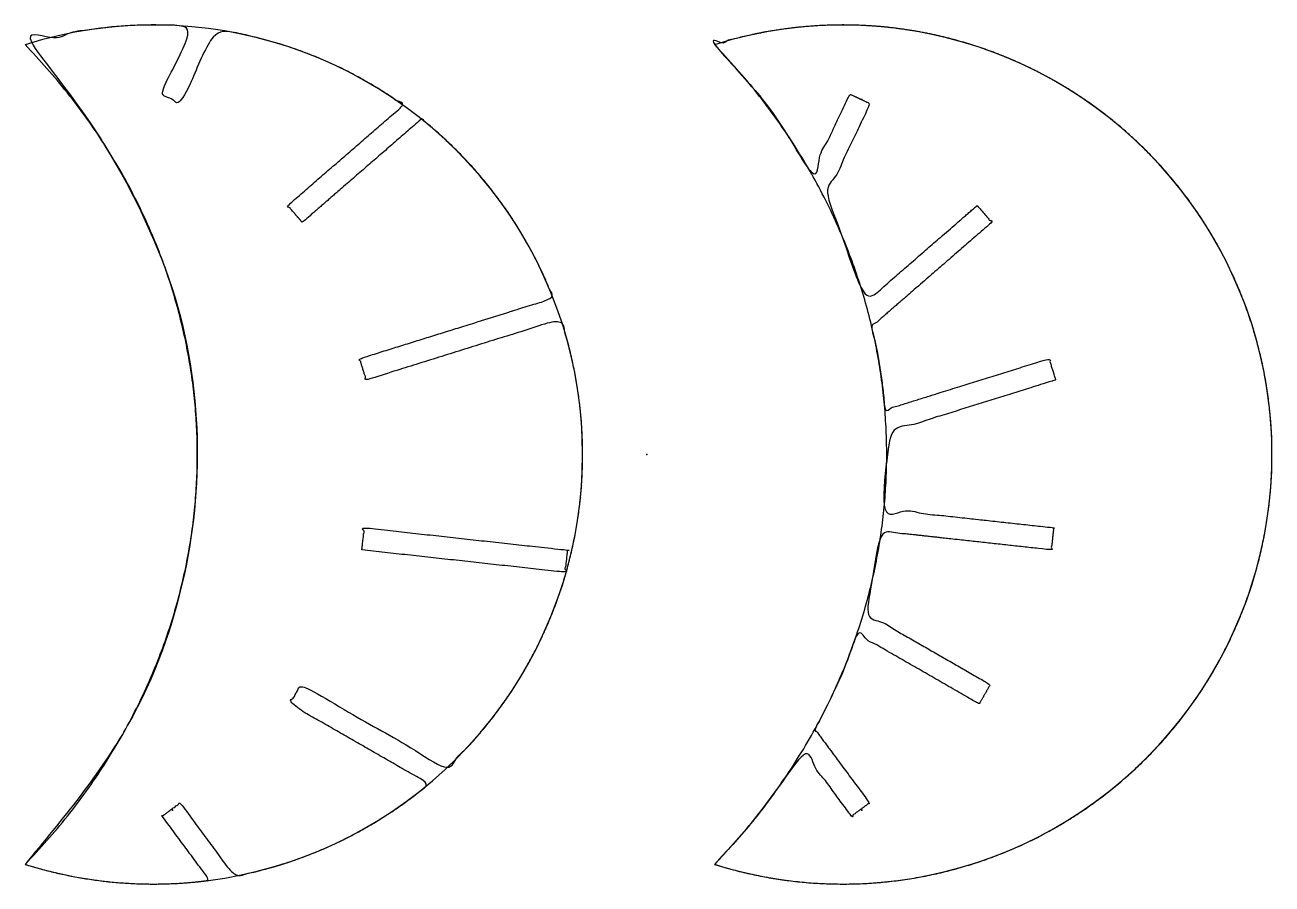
# Model space of a CAD drawing. Header units: millimetres. Extents: x -73 to 73, y -50 to 50.
import ezdxf

# ---------------------------------------------------------------- set-up
doc = ezdxf.new("R2010")
doc.units = ezdxf.units.MM
doc.header["$MEASUREMENT"] = 0
doc.layers.add('Default', color=178, linetype='Continuous', true_color=0x000000)
doc.layers.add('Layer 01', color=1, linetype='Continuous', true_color=0xff0000)

msp = doc.modelspace()

# ---------------------------------------------------------------- linework, layer by layer
at = {"layer": 'Default'}
for centre in [(-57.52, 0), (22.87, 0)]:
    msp.add_arc(centre, 50.05, 252.5952, 107.4048, dxfattribs=at)
for points in [[(-72.49, -47.76), (-52.4, -27.06), (-52.4, 0), (-52.4, 27.06), (-72.49, 47.76)], [(7.9, -47.76), (27.99, -27.06), (27.99, 0), (27.99, 27.06), (7.9, 47.76)]]:
    msp.add_rational_spline(points, [0.855122984565, 0.868714581684, 1, 0.868714550383, 0.855122978084], degree=2, knots=[-21.656592, -21.656592, -21.656592, -20.952504, -20.952504, -20.248416, -20.248416, -20.248416], dxfattribs=at)
for p in [(-55.31, 41.38), (25.08, 41.38), (0.02, 0.02), (-55.31, -41.46), (25.08, -41.46)]:
    msp.add_point(p, dxfattribs=at)
at = {"layer": 'Layer 01'}
for points, weights, knots in [([(-72.49, -47.76), (-52.4, -27.06), (-52.4, 0), (-52.4, 27.06), (-72.49, 47.76), (-62.93, 50.76), (-52.95, 49.85), (-54.82, 45.93), (-56.69, 42), (-55.52, 41.45), (-54.34, 40.89), (-52.29, 45.2), (-50.23, 49.52), (-38.24, 47.76), (-28.38, 40.7), (-35.12, 34.86), (-41.86, 29.01), (-41.01, 28.03), (-40.16, 27.05), (-33.21, 33.07), (-26.26, 39.1), (-15.78, 30.72), (-10.9, 18.22), (-22.19, 14.69), (-33.47, 11.17), (-33.09, 9.93), (-32.7, 8.69), (-21.36, 12.23), (-10.01, 15.77), (-7.47, 8.09), (-7.47, 0), (-7.47, -21.72), (-23.34, -36.56), (-31.83, -31.69), (-40.32, -26.81), (-40.97, -27.94), (-41.61, -29.07), (-33.5, -33.72), (-25.4, -38.38), (-26.61, -39.4), (-27.89, -40.34), (-36.99, -47.02), (-48.07, -49.15), (-51.24, -44.88), (-54.41, -40.6), (-55.45, -41.37), (-56.5, -42.15), (-53.73, -45.88), (-50.96, -49.62), (-61.93, -51.07), (-72.49, -47.76)], [0.855122984565, 0.868714581684, 1, 0.868714550383, 0.855122978084, 0.816127264699, 0.81011877732, 0.81011877732, 0.81011877732, 0.81011877732, 0.81011877732, 0.81011877732, 0.81011877732, 0.808289680514, 0.853756630603, 0.853756630603, 0.853756630603, 0.853756630603, 0.853756630603, 0.853756630603, 0.853756630603, 0.806779428277, 0.817194479923, 0.817194479923, 0.817194479923, 0.817194479923, 0.817194479923, 0.817194479923, 0.817194479923, 0.827118213029, 0.859023139502, 0.778365346467, 0.838192063039, 0.838192063039, 0.838192063039, 0.838192063039, 0.838192063039, 0.838192063039, 0.838192063039, 0.843683639653, 0.850063386502, 0.806633486823, 0.804362791851, 0.804362791851, 0.804362791851, 0.804362791851, 0.804362791851, 0.804362791851, 0.804362791851, 0.807354419002, 0.849956916329], [-31.885296, -31.885296, -31.885296, -31.181208, -31.181208, -30.477119, -30.477119, -28.310542, -28.310542, -27.945831, -27.945831, -26.945831, -26.945831, -26.544238, -26.544238, -23.951616, -23.951616, -23.202656, -23.202656, -22.202656, -22.202656, -21.430593, -21.430593, -18.583845, -18.583845, -17.591063, -17.591063, -16.591063, -16.591063, -15.593476, -15.593476, -13.828906, -13.828906, -9.367955, -9.367955, -8.54599, -8.54599, -7.54599, -7.54599, -6.76083, -6.76083, -6.404265, -6.404265, -3.976964, -3.976964, -3.530319, -3.530319, -2.530319, -2.530319, -2.140085, -2.140085, 0.241272, 0.241272, 0.241272]), ([(7.9, -47.76), (13.88, -41.59), (18.2, -34.46), (21.04, -38.3), (23.89, -42.15), (24.94, -41.37), (25.98, -40.6), (22.8, -36.3), (19.61, -32.01), (22.59, -26.62), (24.53, -20.88), (31.65, -24.97), (38.78, -29.07), (39.42, -27.94), (40.07, -26.81), (32.7, -22.58), (25.33, -18.34), (26.69, -13.7), (27.36, -8.94), (37.27, -10.03), (47.18, -11.12), (47.32, -9.83), (47.46, -8.53), (37.57, -7.45), (27.67, -6.36), (27.99, -3.18), (27.99, 0), (27.99, 1.27), (27.94, 2.53), (37.81, 5.61), (47.69, 8.69), (47.3, 9.93), (46.92, 11.17), (37.35, 8.19), (27.78, 5.2), (27.38, 10.1), (26.24, 14.92), (33.24, 20.98), (40.23, 27.05), (39.38, 28.03), (38.53, 29.01), (32.02, 23.37), (25.51, 17.73), (23.74, 23.95), (20.77, 29.82), (23.41, 35.35), (26.05, 40.89), (24.87, 41.45), (23.7, 42), (21.47, 37.33), (19.25, 32.66), (14.64, 40.82), (7.9, 47.76), (32.08, 55.34), (52.5, 40.34), (72.92, 25.34), (72.92, 0), (72.92, -25.34), (52.5, -40.34), (32.08, -55.34), (7.9, -47.76)], [0.855122984565, 0.859125377379, 0.873333688747, 0.873333688747, 0.873333688747, 0.873333688747, 0.873333688747, 0.873333688747, 0.873333688747, 0.885549165576, 0.903763672339, 0.903763672339, 0.903763672339, 0.903763672339, 0.903763672339, 0.903763672339, 0.903763672339, 0.920074703896, 0.940592914762, 0.940592914762, 0.940592914762, 0.940592914762, 0.940592914762, 0.940592914762, 0.940592914762, 0.95557224264, 0.97258324242, 0.965775304773, 0.959292772735, 0.959292772735, 0.959292772735, 0.959292772735, 0.959292772735, 0.959292772735, 0.959292772735, 0.936111595752, 0.917501715083, 0.917501715083, 0.917501715083, 0.917501715083, 0.917501715083, 0.917501715083, 0.917501715083, 0.895901889363, 0.881344360656, 0.881344360656, 0.881344360656, 0.881344360656, 0.881344360656, 0.881344360656, 0.881344360656, 0.863767410761, 0.859232164246, 0.766591877965, 0.859232164246, 0.766591877965, 0.859232164246, 0.766591877965, 0.859232164246, 0.766591922139, 0.859232075898], [-35.513949, -35.513949, -35.513949, -35.306612, -35.306612, -34.904856, -34.904856, -33.904856, -33.904856, -33.455772, -33.455772, -33.296334, -33.296334, -32.606492, -32.606492, -31.606492, -31.606492, -30.892808, -30.892808, -30.75866, -30.75866, -29.921813, -29.921813, -28.921813, -28.921813, -28.086016, -28.086016, -27.992214, -27.992214, -27.954673, -27.954673, -27.085953, -27.085953, -26.085953, -26.085953, -25.244222, -25.244222, -25.10449, -25.10449, -24.327058, -24.327058, -23.327058, -23.327058, -22.60369, -22.60369, -22.431227, -22.431227, -21.916556, -21.916556, -20.916556, -20.916556, -20.482232, -20.482232, -20.248415, -20.248415, -15.125993, -15.125993, -10.00357, -10.00357, -4.881148, -4.881148, 0.241272, 0.241272, 0.241272])]:
    msp.add_rational_spline(points, weights, degree=2, knots=knots, dxfattribs=at)
msp.add_open_spline([(-33.21, -11.12), (-21.37, -12.42), (-9.53, -13.72), (-9.39, -12.43), (-9.25, -11.14), (-21.09, -9.84), (-32.93, -8.53), (-33.07, -9.83), (-33.21, -11.12)], degree=2, knots=[0, 0, 0, 1, 1, 2, 2, 3, 3, 4, 4, 4], dxfattribs=at)

doc.saveas('drawing.dxf')
